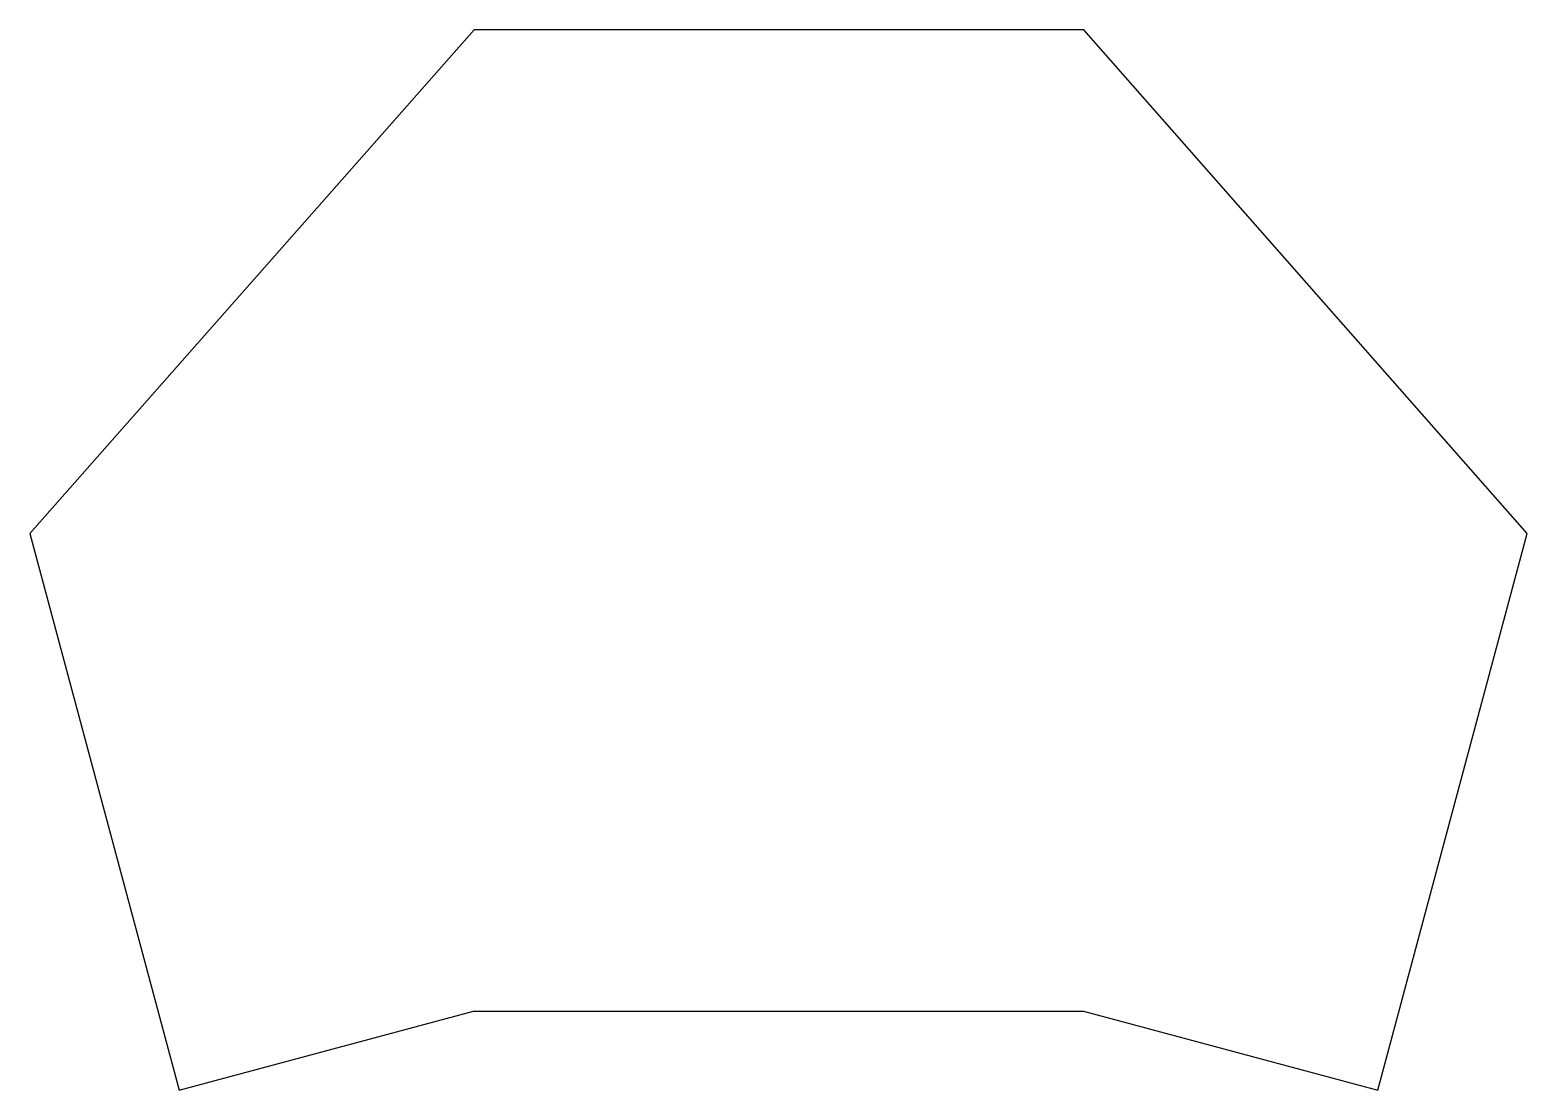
# Model space of a CAD drawing. Header units: millimetres. Extents: x 85.9 to 130.1, y -19.4 to 11.9.
import ezdxf

# ---------------------------------------------------------------- set-up
doc = ezdxf.new("R2010")
doc.units = ezdxf.units.MM

msp = doc.modelspace()

# ---------------------------------------------------------------- linework, layer by layer
for p, q in [((99, 11.9), (85.893, -2.95)), ((117, 11.9), (99, 11.9)), ((130.08, -2.95), (117, 11.9)), ((85.893, -2.95), (90.293, -19.371)), ((125.68, -19.371), (130.08, -2.95)), ((90.293, -19.371), (98.987, -17.041)), ((98.987, -17.041), (98.987, -17.041)), ((98.987, -17.041), (116.987, -17.041)), ((116.987, -17.041), (116.987, -17.041)), ((116.987, -17.041), (125.68, -19.371))]:
    msp.add_line(p, q)

doc.saveas('drawing.dxf')
